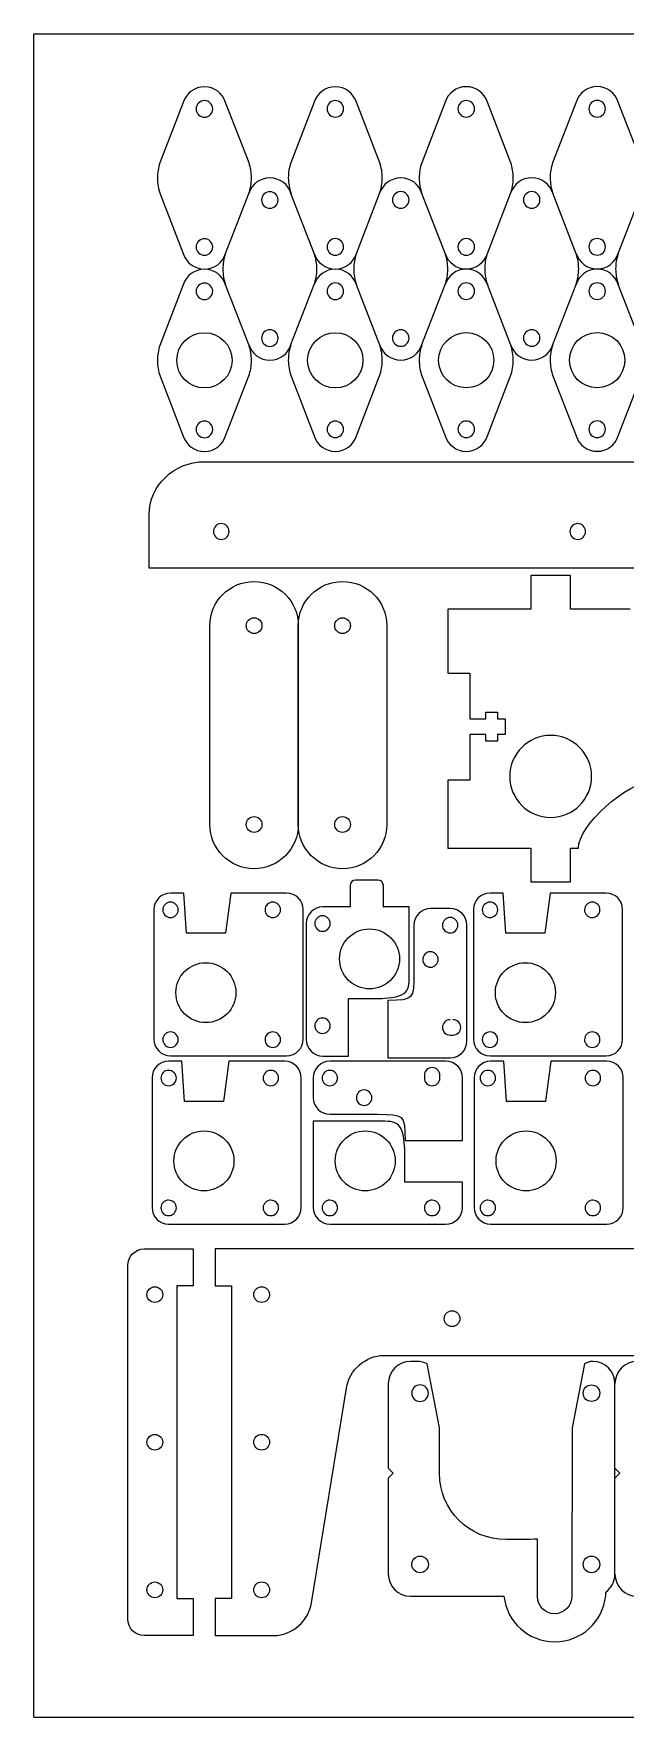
# Model space of a CAD drawing. Header units: millimetres. Extents: x 0 to 610, y -305 to 0.
# Drawn here: x 0 to 107, y -304.8 to 0 of the extents above; entities that cross this region are included whole.
import ezdxf

# ---------------------------------------------------------------- set-up
doc = ezdxf.new("R2010")
doc.units = ezdxf.units.MM
doc.layers.add('CUTS', color=1, linetype='Continuous', true_color=0xff0000)
doc.layers.add('laser bed referance', color=3, linetype='Continuous', lineweight=25, true_color=0x00ff00)

msp = doc.modelspace()

# ---------------------------------------------------------------- linework, layer by layer
at = {"layer": 'CUTS', "color": 1, "lineweight": 25, "true_color": 0xff0000}
msp.add_line((20, -220), (28.82, -220), dxfattribs=at)
for points in [[(27.06, -12.43), (22.82, -23.41)], [(38.94, -23.41), (34.7, -12.43)], [(50.73, -12.41), (46.49, -23.4)], [(62.61, -23.4), (58.37, -12.42)], [(74.41, -12.4), (70.17, -23.39)], [(86.29, -23.39), (82.05, -12.41)], [(98.09, -12.39), (93.85, -23.38)], [(109.96, -23.38), (105.73, -12.4)], [(22.87, -28.97), (27.06, -39.82), (27.06, -39.82)], [(34.7, -39.81), (38.9, -28.95)], [(50.77, -39.9), (46.53, -28.92)], [(58.37, -39.8), (62.57, -28.93)], [(74.45, -39.89), (70.21, -28.91)], [(82.05, -39.79), (86.25, -28.92)], [(98.13, -39.88), (93.89, -28.9)], [(105.73, -39.78), (109.92, -28.91)], [(27.06, -45.45), (22.82, -56.43), (22.82, -56.43)], [(38.94, -56.43), (34.7, -45.45)], [(46.53, -56.3), (50.73, -45.43)], [(62.61, -56.42), (58.37, -45.44)], [(70.21, -56.29), (74.41, -45.42)], [(86.29, -56.41), (82.05, -45.43)], [(93.89, -56.28), (98.09, -45.41)], [(109.96, -56.4), (105.73, -45.42)], [(22.87, -61.99), (27.06, -72.84)], [(34.7, -72.83), (38.9, -61.97)], [(46.54, -61.98), (50.73, -72.82)], [(58.37, -72.82), (62.57, -61.96)], [(70.22, -61.97), (74.41, -72.81)], [(82.05, -72.81), (86.25, -61.95)], [(93.89, -61.95), (98.09, -72.8)], [(105.73, -72.8), (109.92, -61.94)], [(30.88, -77.49), (262.79, -77.49), (262.79, -84.19), (262.79, -84.19)], [(232.26, -96.77), (224.66, -96.77), (20.88, -96.77)], [(107.9, -104.17), (97.1, -104.17), (97.1, -98.07), (89.9, -98.07), (89.9, -104.17), (74.9, -104.17), (74.9, -115.76), (78.9, -115.76), (78.9, -124.06), (81.76, -124.06), (81.76, -122.86), (83.86, -122.86), (83.86, -124.06), (85.25, -124.06), (85.25, -126.87), (83.86, -126.87), (83.86, -128.06), (81.76, -128.06), (81.76, -126.87), (78.9, -126.87), (78.9, -135.16), (74.9, -135.16), (74.9, -147.46), (89.9, -147.46), (89.9, -153.56), (97.1, -153.56), (97.1, -147.46), (98.51, -147.46), (98.51, -147.47)], [(31.86, -143.17), (31.86, -107.17)], [(47.86, -143.17), (47.86, -107.17), (47.86, -107.17)], [(47.86, -107.17), (47.86, -143.17), (47.86, -143.17)], [(63.86, -107.17), (63.86, -143.17)], [(57.24, -154.22), (57.24, -158.1), (52.3, -158.1)], [(62.25, -153.22), (58.24, -153.22)], [(63.23, -158.1), (63.24, -158.1), (63.24, -154.22)], [(27.61, -162.83), (27.14, -155.58), (24.74, -155.58)], [(45.74, -155.58), (35.64, -155.58), (34.68, -162.83), (27.61, -162.83), (27.61, -162.83)], [(67.92, -170.5), (67.92, -158.1), (63.23, -158.1), (63.23, -158.1)], [(75.35, -158.4), (71.76, -158.4)], [(85.39, -162.83), (84.93, -155.58), (82.53, -155.58)], [(103.52, -155.58), (93.43, -155.58), (92.47, -162.83), (85.39, -162.83), (85.39, -162.83)], [(21.74, -158.58), (21.74, -182.05)], [(48.74, -182.05), (48.74, -158.58)], [(49.3, -161.1), (49.3, -182.1)], [(68.76, -161.4), (68.76, -169.98), (68.76, -169.98)], [(78.35, -182.39), (78.35, -161.4)], [(79.53, -158.58), (79.53, -182.05)], [(106.52, -182.05), (106.52, -158.58)], [(52.3, -185.1), (56.91, -185.1), (56.91, -174.69), (60.74, -174.69)], [(64.04, -175), (64.04, -185.39), (75.35, -185.39)], [(75.31, -181.3), (75.82, -181.3), (75.82, -181.3)], [(24.74, -185.05), (45.74, -185.05)], [(82.53, -185.05), (103.52, -185.05)], [(27.27, -193.29), (26.8, -186.04), (24.4, -186.04)], [(45.4, -186.04), (35.3, -186.04), (34.34, -193.29), (27.27, -193.29), (27.27, -193.29)], [(74.56, -186.04), (53.56, -186.04)], [(70.66, -188.56), (70.66, -189.07)], [(73.46, -189.08), (73.46, -188.57), (73.46, -188.57)], [(85.51, -193.29), (85.04, -186.04), (82.64, -186.04)], [(103.64, -186.04), (93.55, -186.04), (92.58, -193.29), (85.51, -193.29), (85.51, -193.29)], [(21.4, -189.04), (21.4, -212.51)], [(48.39, -212.51), (48.39, -189.04)], [(50.56, -189.04), (50.56, -192.63)], [(67.16, -200.35), (77.56, -200.35), (77.56, -189.04)], [(79.64, -189.04), (79.64, -212.51)], [(106.64, -212.51), (106.64, -189.04)], [(50.56, -196.89), (50.56, -212.51)], [(62.96, -196.89), (50.56, -196.89), (50.56, -196.89)], [(53.56, -195.63), (62.15, -195.63), (62.15, -195.63)], [(77.56, -212.51), (77.56, -207.9), (67.15, -207.9), (67.15, -204.08)], [(24.4, -215.51), (45.4, -215.51)], [(53.56, -215.51), (74.56, -215.51)], [(82.64, -215.51), (103.64, -215.51)], [(28.82, -220), (28.82, -226.7), (25.87, -226.7), (25.87, -283.3), (28.82, -283.3), (28.82, -290), (20, -290)], [(264.73, -220), (32.82, -220), (32.82, -226.7), (32.82, -226.7)], [(17, -287), (17, -223)], [(32.82, -226.7), (35.77, -226.7), (35.77, -283.3), (32.82, -283.3), (32.82, -290), (32.82, -290), (43.44, -290)], [(63.35, -239.28), (70.95, -239.28), (274.73, -239.28)], [(69.38, -240.37), (68.13, -240.37)], [(73.38, -260.62), (73.38, -252.38), (71.15, -240.79)], [(99.61, -240.79), (97.37, -252.41), (97.35, -282.87)], [(50.22, -284.05), (56.57, -245.23)], [(64.13, -244.37), (64.13, -259.72), (65.01, -260.61), (64.13, -261.49), (64.13, -278.87)], [(105.13, -278.87), (105.13, -244.37)], [(105.13, -259.72), (106.01, -260.61), (105.13, -261.49)], [(91.14, -282.94), (91.14, -272.56)], [(68.13, -282.87), (85.05, -282.87)], [(103.45, -282.78), (103.45, -282.13)]]:
    msp.add_lwpolyline(points, dxfattribs=at)
for points in [[(30.88, -9.62), (29.09, -9.62), (27.57, -10.8), (27.06, -12.43)], [(30.88, -12.12), (30.05, -12.12), (29.38, -12.79), (29.38, -13.62)], [(34.7, -12.43), (34.19, -10.8), (32.68, -9.62), (30.88, -9.62)], [(32.38, -13.62), (32.38, -12.79), (31.71, -12.12), (30.88, -12.12)], [(54.55, -9.61), (52.76, -9.61), (51.24, -10.79), (50.73, -12.41)], [(54.55, -12.11), (53.72, -12.11), (53.05, -12.78), (53.05, -13.61)], [(58.37, -12.42), (57.86, -10.79), (56.34, -9.61), (54.55, -9.61)], [(56.05, -13.61), (56.05, -12.78), (55.38, -12.11), (54.55, -12.11)], [(78.23, -9.6), (76.44, -9.6), (74.92, -10.78), (74.41, -12.4)], [(78.23, -12.1), (77.4, -12.1), (76.73, -12.77), (76.73, -13.6)], [(82.05, -12.41), (81.54, -10.78), (80.02, -9.6), (78.23, -9.6)], [(79.73, -13.6), (79.73, -12.77), (79.06, -12.1), (78.23, -12.1)], [(101.91, -9.59), (100.11, -9.59), (98.6, -10.77), (98.09, -12.39)], [(101.91, -12.09), (101.08, -12.09), (100.41, -12.76), (100.41, -13.59)], [(105.73, -12.4), (105.22, -10.77), (103.7, -9.59), (101.91, -9.59)], [(103.41, -13.59), (103.41, -12.76), (102.74, -12.09), (101.91, -12.09)], [(29.38, -13.62), (29.38, -14.45), (30.05, -15.12), (30.88, -15.12)], [(30.88, -15.12), (31.71, -15.12), (32.38, -14.45), (32.38, -13.62)], [(53.05, -13.61), (53.05, -14.44), (53.72, -15.11), (54.55, -15.11)], [(54.55, -15.11), (55.38, -15.11), (56.05, -14.44), (56.05, -13.61)], [(76.73, -13.6), (76.73, -14.43), (77.4, -15.1), (78.23, -15.1)], [(78.23, -15.1), (79.06, -15.1), (79.73, -14.43), (79.73, -13.6)], [(100.41, -13.59), (100.41, -14.41), (101.08, -15.09), (101.91, -15.09)], [(101.91, -15.09), (102.74, -15.09), (103.41, -14.42), (103.41, -13.59)], [(22.82, -23.41), (22.54, -24.26), (22.38, -25.17), (22.38, -26.12)], [(39.38, -26.12), (39.38, -25.17), (39.23, -24.26), (38.94, -23.41)], [(46.49, -23.4), (46.2, -24.25), (46.05, -25.16), (46.05, -26.11)], [(63.05, -26.11), (63.05, -25.16), (62.89, -24.25), (62.61, -23.4)], [(70.17, -23.39), (69.88, -24.24), (69.73, -25.15), (69.73, -26.1)], [(86.73, -26.1), (86.73, -25.15), (86.57, -24.24), (86.29, -23.39)], [(93.85, -23.38), (93.56, -24.23), (93.41, -25.14), (93.41, -26.09)], [(22.38, -26.12), (22.38, -27.12), (22.55, -28.08), (22.87, -28.97)], [(42.71, -26.11), (40.92, -26.11), (39.4, -27.29), (38.89, -28.91)], [(38.9, -28.95), (39.21, -28.06), (39.38, -27.11), (39.38, -26.12)], [(46.53, -28.92), (46.03, -27.29), (44.51, -26.11), (42.71, -26.11)], [(46.05, -26.11), (46.05, -27.11), (46.22, -28.06), (46.54, -28.95)], [(66.39, -26.1), (64.6, -26.1), (63.08, -27.28), (62.57, -28.9)], [(62.57, -28.93), (62.88, -28.05), (63.05, -27.1), (63.05, -26.11)], [(70.21, -28.91), (69.7, -27.28), (68.19, -26.1), (66.39, -26.1)], [(69.73, -26.1), (69.73, -27.09), (69.9, -28.05), (70.22, -28.94)], [(90.07, -26.09), (88.28, -26.09), (86.76, -27.27), (86.25, -28.89)], [(86.25, -28.92), (86.56, -28.04), (86.73, -27.09), (86.73, -26.1)], [(93.89, -28.9), (93.38, -27.27), (91.86, -26.09), (90.07, -26.09)], [(93.41, -26.09), (93.41, -27.08), (93.58, -28.04), (93.89, -28.93)], [(42.71, -28.61), (41.88, -28.61), (41.21, -29.28), (41.21, -30.11)], [(41.21, -30.11), (41.21, -30.94), (41.88, -31.61), (42.71, -31.61)], [(44.21, -30.11), (44.21, -29.28), (43.54, -28.61), (42.71, -28.61)], [(42.71, -31.61), (43.54, -31.61), (44.21, -30.94), (44.21, -30.11)], [(66.39, -28.6), (65.56, -28.6), (64.89, -29.27), (64.89, -30.1)], [(64.89, -30.1), (64.89, -30.93), (65.56, -31.6), (66.39, -31.6)], [(67.89, -30.1), (67.89, -29.27), (67.22, -28.6), (66.39, -28.6)], [(66.39, -31.6), (67.22, -31.6), (67.89, -30.93), (67.89, -30.1)], [(90.07, -28.59), (89.24, -28.59), (88.57, -29.26), (88.57, -30.09)], [(88.57, -30.09), (88.57, -30.92), (89.24, -31.59), (90.07, -31.59)], [(91.57, -30.09), (91.57, -29.26), (90.9, -28.59), (90.07, -28.59)], [(90.07, -31.59), (90.9, -31.59), (91.57, -30.92), (91.57, -30.09)], [(30.88, -37.12), (30.05, -37.12), (29.38, -37.79), (29.38, -38.62)], [(29.38, -38.62), (29.38, -39.45), (30.05, -40.12), (30.88, -40.12)], [(32.38, -38.62), (32.38, -37.79), (31.71, -37.12), (30.88, -37.12)], [(30.88, -40.12), (31.71, -40.12), (32.38, -39.45), (32.38, -38.62)], [(54.55, -37.11), (53.72, -37.11), (53.05, -37.78), (53.05, -38.61)], [(53.05, -38.61), (53.05, -39.44), (53.72, -40.11), (54.55, -40.11)], [(56.05, -38.61), (56.05, -37.78), (55.38, -37.11), (54.55, -37.11)], [(54.55, -40.11), (55.38, -40.11), (56.05, -39.44), (56.05, -38.61)], [(78.23, -37.1), (77.4, -37.1), (76.73, -37.77), (76.73, -38.6)], [(76.73, -38.6), (76.73, -39.43), (77.4, -40.1), (78.23, -40.1)], [(79.73, -38.6), (79.73, -37.77), (79.06, -37.1), (78.23, -37.1)], [(78.23, -40.1), (79.06, -40.1), (79.73, -39.43), (79.73, -38.6)], [(101.91, -37.09), (101.08, -37.09), (100.41, -37.76), (100.41, -38.59)], [(100.41, -38.59), (100.41, -39.41), (101.08, -40.09), (101.91, -40.09)], [(103.41, -38.59), (103.41, -37.76), (102.74, -37.09), (101.91, -37.09)], [(101.91, -40.09), (102.74, -40.09), (103.41, -39.41), (103.41, -38.59)], [(27.06, -39.82), (27.57, -41.44), (29.09, -42.62), (30.88, -42.62)], [(30.88, -42.64), (29.09, -42.64), (27.57, -43.82), (27.06, -45.45)], [(30.88, -42.62), (32.68, -42.62), (34.19, -41.44), (34.7, -39.81)], [(34.7, -45.45), (34.19, -43.82), (32.68, -42.64), (30.88, -42.64)], [(34.65, -39.9), (34.37, -40.75), (34.21, -41.66), (34.21, -42.61)], [(34.21, -42.61), (34.21, -43.61), (34.38, -44.56), (34.7, -45.45)], [(50.73, -39.8), (51.24, -41.43), (52.76, -42.61), (54.55, -42.61)], [(50.73, -45.43), (51.04, -44.55), (51.21, -43.6), (51.21, -42.61)], [(54.55, -42.63), (52.76, -42.63), (51.24, -43.81), (50.73, -45.43)], [(51.21, -42.61), (51.21, -41.66), (51.06, -40.75), (50.77, -39.9)], [(54.55, -42.61), (56.34, -42.61), (57.86, -41.43), (58.37, -39.8)], [(58.37, -45.44), (57.86, -43.81), (56.34, -42.63), (54.55, -42.63)], [(58.33, -39.89), (58.05, -40.74), (57.89, -41.65), (57.89, -42.6)], [(57.89, -42.6), (57.89, -43.6), (58.06, -44.55), (58.38, -45.44)], [(74.41, -39.79), (74.92, -41.42), (76.44, -42.6), (78.23, -42.6)], [(74.41, -45.42), (74.72, -44.54), (74.89, -43.59), (74.89, -42.6)], [(78.23, -42.62), (76.44, -42.62), (74.92, -43.8), (74.41, -45.42)], [(74.89, -42.6), (74.89, -41.65), (74.74, -40.74), (74.45, -39.89)], [(78.23, -42.6), (80.02, -42.6), (81.54, -41.42), (82.05, -39.79)], [(82.05, -45.43), (81.54, -43.8), (80.02, -42.62), (78.23, -42.62)], [(82.01, -39.88), (81.72, -40.73), (81.57, -41.64), (81.57, -42.59)], [(81.57, -42.59), (81.57, -43.59), (81.74, -44.54), (82.06, -45.43)], [(98.09, -39.78), (98.6, -41.41), (100.11, -42.59), (101.91, -42.59)], [(98.09, -45.41), (98.4, -44.53), (98.57, -43.58), (98.57, -42.59)], [(101.91, -42.61), (100.11, -42.61), (98.6, -43.79), (98.09, -45.41)], [(98.57, -42.59), (98.57, -41.64), (98.41, -40.73), (98.13, -39.88)], [(101.91, -42.59), (103.7, -42.59), (105.22, -41.4), (105.73, -39.78)], [(105.73, -45.42), (105.22, -43.79), (103.7, -42.61), (101.91, -42.61)], [(105.69, -39.87), (105.4, -40.72), (105.25, -41.63), (105.25, -42.58)], [(105.25, -42.58), (105.25, -43.57), (105.42, -44.53), (105.74, -45.42)], [(30.88, -45.14), (30.05, -45.14), (29.38, -45.82), (29.38, -46.64)], [(32.38, -46.64), (32.38, -45.82), (31.71, -45.14), (30.88, -45.14)], [(54.55, -45.13), (53.72, -45.13), (53.05, -45.8), (53.05, -46.63)], [(56.05, -46.63), (56.05, -45.8), (55.38, -45.13), (54.55, -45.13)], [(78.23, -45.12), (77.4, -45.12), (76.73, -45.79), (76.73, -46.62)], [(79.73, -46.62), (79.73, -45.79), (79.06, -45.12), (78.23, -45.12)], [(101.91, -45.11), (101.08, -45.11), (100.41, -45.78), (100.41, -46.61)], [(103.41, -46.61), (103.41, -45.78), (102.74, -45.11), (101.91, -45.11)], [(29.38, -46.64), (29.38, -47.47), (30.05, -48.14), (30.88, -48.14)], [(30.88, -48.14), (31.71, -48.14), (32.38, -47.47), (32.38, -46.64)], [(53.05, -46.63), (53.05, -47.46), (53.72, -48.13), (54.55, -48.13)], [(54.55, -48.13), (55.38, -48.13), (56.05, -47.46), (56.05, -46.63)], [(76.73, -46.62), (76.73, -47.45), (77.4, -48.12), (78.23, -48.12)], [(78.23, -48.12), (79.06, -48.12), (79.73, -47.45), (79.73, -46.62)], [(100.41, -46.61), (100.41, -47.44), (101.08, -48.11), (101.91, -48.11)], [(101.91, -48.11), (102.74, -48.11), (103.41, -47.44), (103.41, -46.61)], [(25.88, -59.14), (25.88, -56.38), (28.12, -54.14), (30.88, -54.14)], [(30.88, -54.14), (33.64, -54.14), (35.88, -56.38), (35.88, -59.14)], [(42.71, -53.61), (41.88, -53.61), (41.21, -54.28), (41.21, -55.11)], [(44.21, -55.11), (44.21, -54.28), (43.54, -53.61), (42.71, -53.61)], [(49.55, -59.13), (49.55, -56.37), (51.79, -54.13), (54.55, -54.13)], [(54.55, -54.13), (57.31, -54.13), (59.55, -56.37), (59.55, -59.13)], [(66.39, -53.6), (65.56, -53.6), (64.89, -54.27), (64.89, -55.1)], [(67.89, -55.1), (67.89, -54.27), (67.22, -53.6), (66.39, -53.6)], [(73.23, -59.12), (73.23, -56.36), (75.47, -54.12), (78.23, -54.12)], [(78.23, -54.12), (80.99, -54.12), (83.23, -56.36), (83.23, -59.12)], [(90.07, -53.59), (89.24, -53.59), (88.57, -54.26), (88.57, -55.09)], [(91.57, -55.09), (91.57, -54.26), (90.9, -53.59), (90.07, -53.59)], [(96.91, -59.11), (96.91, -56.35), (99.14, -54.11), (101.91, -54.11)], [(101.91, -54.11), (104.67, -54.11), (106.91, -56.35), (106.91, -59.11)], [(22.82, -56.43), (22.54, -57.28), (22.38, -58.2), (22.38, -59.14)], [(38.89, -56.3), (39.4, -57.93), (40.92, -59.11), (42.71, -59.11)], [(39.38, -59.14), (39.38, -58.2), (39.23, -57.28), (38.94, -56.43)], [(41.21, -55.11), (41.21, -55.94), (41.88, -56.61), (42.71, -56.61)], [(42.71, -56.61), (43.54, -56.61), (44.21, -55.94), (44.21, -55.11)], [(42.71, -59.11), (44.51, -59.11), (46.03, -57.93), (46.53, -56.3)], [(46.49, -56.42), (46.2, -57.27), (46.05, -58.18), (46.05, -59.13)], [(62.57, -56.29), (63.08, -57.92), (64.6, -59.1), (66.39, -59.1)], [(63.05, -59.13), (63.05, -58.18), (62.89, -57.27), (62.61, -56.42)], [(64.89, -55.1), (64.89, -55.93), (65.56, -56.6), (66.39, -56.6)], [(66.39, -56.6), (67.22, -56.6), (67.89, -55.93), (67.89, -55.1)], [(66.39, -59.1), (68.19, -59.1), (69.7, -57.92), (70.21, -56.29)], [(70.17, -56.41), (69.88, -57.26), (69.73, -58.17), (69.73, -59.12)], [(86.25, -56.28), (86.76, -57.91), (88.28, -59.09), (90.07, -59.09)], [(86.73, -59.12), (86.73, -58.17), (86.57, -57.26), (86.29, -56.41)], [(88.57, -55.09), (88.57, -55.92), (89.24, -56.59), (90.07, -56.59)], [(90.07, -56.59), (90.9, -56.59), (91.57, -55.92), (91.57, -55.09)], [(90.07, -59.09), (91.86, -59.09), (93.38, -57.9), (93.89, -56.28)], [(93.85, -56.4), (93.56, -57.25), (93.41, -58.16), (93.41, -59.11)], [(22.38, -59.14), (22.38, -60.14), (22.55, -61.1), (22.87, -61.99)], [(30.88, -64.14), (28.12, -64.14), (25.88, -61.91), (25.88, -59.14)], [(35.88, -59.14), (35.88, -61.91), (33.64, -64.14), (30.88, -64.14)], [(38.9, -61.97), (39.21, -61.09), (39.38, -60.13), (39.38, -59.14)], [(46.05, -59.13), (46.05, -60.13), (46.22, -61.09), (46.54, -61.98)], [(54.55, -64.13), (51.79, -64.13), (49.55, -61.89), (49.55, -59.13)], [(59.55, -59.13), (59.55, -61.89), (57.31, -64.13), (54.55, -64.13)], [(62.57, -61.96), (62.88, -61.07), (63.05, -60.12), (63.05, -59.13)], [(69.73, -59.12), (69.73, -60.12), (69.9, -61.08), (70.22, -61.97)], [(78.23, -64.12), (75.47, -64.12), (73.23, -61.88), (73.23, -59.12)], [(83.23, -59.12), (83.23, -61.88), (80.99, -64.12), (78.23, -64.12)], [(86.25, -61.95), (86.56, -61.06), (86.73, -60.11), (86.73, -59.12)], [(93.41, -59.11), (93.41, -60.11), (93.58, -61.06), (93.89, -61.95)], [(101.91, -64.11), (99.14, -64.11), (96.91, -61.87), (96.91, -59.11)], [(106.91, -59.11), (106.91, -61.87), (104.67, -64.11), (101.91, -64.11)], [(27.06, -72.84), (27.57, -74.47), (29.09, -75.64), (30.88, -75.64)], [(30.88, -70.14), (30.05, -70.14), (29.38, -70.82), (29.38, -71.64)], [(29.38, -71.64), (29.38, -72.47), (30.05, -73.14), (30.88, -73.14)], [(32.38, -71.64), (32.38, -70.82), (31.71, -70.14), (30.88, -70.14)], [(30.88, -73.14), (31.71, -73.14), (32.38, -72.47), (32.38, -71.64)], [(30.88, -75.64), (32.68, -75.64), (34.19, -74.46), (34.7, -72.83)], [(50.73, -72.82), (51.24, -74.45), (52.76, -75.63), (54.55, -75.63)], [(54.55, -70.13), (53.72, -70.13), (53.05, -70.8), (53.05, -71.63)], [(53.05, -71.63), (53.05, -72.46), (53.72, -73.13), (54.55, -73.13)], [(56.05, -71.63), (56.05, -70.8), (55.38, -70.13), (54.55, -70.13)], [(54.55, -73.13), (55.38, -73.13), (56.05, -72.46), (56.05, -71.63)], [(54.55, -75.63), (56.34, -75.63), (57.86, -74.45), (58.37, -72.82)], [(74.41, -72.81), (74.92, -74.44), (76.44, -75.62), (78.23, -75.62)], [(78.23, -70.12), (77.4, -70.12), (76.73, -70.79), (76.73, -71.62)], [(76.73, -71.62), (76.73, -72.45), (77.4, -73.12), (78.23, -73.12)], [(79.73, -71.62), (79.73, -70.79), (79.06, -70.12), (78.23, -70.12)], [(78.23, -73.12), (79.06, -73.12), (79.73, -72.45), (79.73, -71.62)], [(78.23, -75.62), (80.02, -75.62), (81.54, -74.44), (82.05, -72.81)], [(98.09, -72.8), (98.6, -74.43), (100.11, -75.61), (101.91, -75.61)], [(101.91, -70.11), (101.08, -70.11), (100.41, -70.78), (100.41, -71.61)], [(100.41, -71.61), (100.41, -72.44), (101.08, -73.11), (101.91, -73.11)], [(103.41, -71.61), (103.41, -70.78), (102.74, -70.11), (101.91, -70.11)], [(101.91, -73.11), (102.74, -73.11), (103.41, -72.44), (103.41, -71.61)], [(101.91, -75.61), (103.7, -75.61), (105.22, -74.43), (105.73, -72.8)], [(20.88, -87.13), (20.88, -81.83), (25.38, -77.49), (30.88, -77.49)], [(20.88, -96.77), (20.88, -96.77), (20.88, -92.43), (20.88, -87.13)], [(33.93, -88.7), (33.14, -88.7), (32.5, -89.34), (32.5, -90.13)], [(32.5, -90.13), (32.5, -90.91), (33.14, -91.55), (33.93, -91.55)], [(35.35, -90.13), (35.35, -89.34), (34.71, -88.7), (33.93, -88.7)], [(33.93, -91.55), (34.71, -91.55), (35.35, -90.91), (35.35, -90.13)], [(98.4, -88.7), (97.61, -88.7), (96.97, -89.34), (96.97, -90.13)], [(96.97, -90.13), (96.97, -90.91), (97.61, -91.55), (98.4, -91.55)], [(99.82, -90.13), (99.82, -89.34), (99.19, -88.7), (98.4, -88.7)], [(98.4, -91.55), (99.19, -91.55), (99.82, -90.91), (99.82, -90.13)], [(31.86, -107.17), (31.86, -102.75), (35.44, -99.17), (39.86, -99.17)], [(39.86, -99.17), (44.28, -99.17), (47.86, -102.75), (47.86, -107.17)], [(47.86, -107.17), (47.86, -102.75), (51.44, -99.17), (55.86, -99.17)], [(55.86, -99.17), (60.28, -99.17), (63.86, -102.75), (63.86, -107.17)], [(38.44, -107.17), (38.44, -106.38), (39.07, -105.74), (39.86, -105.74)], [(39.86, -105.74), (40.65, -105.74), (41.29, -106.38), (41.29, -107.17)], [(54.44, -107.17), (54.44, -106.38), (55.08, -105.74), (55.86, -105.74)], [(55.86, -105.74), (56.65, -105.74), (57.29, -106.38), (57.29, -107.17)], [(39.86, -108.59), (39.07, -108.59), (38.44, -107.95), (38.44, -107.17)], [(41.29, -107.17), (41.29, -107.95), (40.65, -108.59), (39.86, -108.59)], [(55.86, -108.59), (55.08, -108.59), (54.44, -107.95), (54.44, -107.17)], [(57.29, -107.17), (57.29, -107.95), (56.65, -108.59), (55.86, -108.59)], [(93.5, -127.04), (89.41, -127.04), (86.1, -130.36), (86.1, -134.46)], [(100.9, -134.46), (100.9, -130.36), (97.58, -127.04), (93.5, -127.04)], [(86.1, -134.46), (86.1, -138.56), (89.41, -141.89), (93.5, -141.89)], [(93.5, -141.89), (97.58, -141.89), (100.9, -138.56), (100.9, -134.46)], [(98.51, -147.47), (98.51, -143.45), (107.15, -135.36), (112.1, -135.36)], [(39.86, -151.17), (35.44, -151.17), (31.86, -147.58), (31.86, -143.17)], [(38.44, -143.17), (38.44, -142.38), (39.07, -141.74), (39.86, -141.74)], [(39.86, -144.59), (39.07, -144.59), (38.44, -143.95), (38.44, -143.17)], [(39.86, -141.74), (40.65, -141.74), (41.29, -142.38), (41.29, -143.17)], [(41.29, -143.17), (41.29, -143.95), (40.65, -144.59), (39.86, -144.59)], [(47.86, -143.17), (47.86, -147.58), (44.28, -151.17), (39.86, -151.17)], [(55.86, -151.17), (51.44, -151.17), (47.86, -147.58), (47.86, -143.17)], [(54.44, -143.17), (54.44, -142.38), (55.08, -141.74), (55.86, -141.74)], [(55.86, -144.59), (55.08, -144.59), (54.44, -143.95), (54.44, -143.17)], [(55.86, -141.74), (56.65, -141.74), (57.29, -142.38), (57.29, -143.17)], [(57.29, -143.17), (57.29, -143.95), (56.65, -144.59), (55.86, -144.59)], [(63.86, -143.17), (63.86, -147.58), (60.28, -151.17), (55.86, -151.17)], [(58.24, -153.22), (57.69, -153.22), (57.24, -153.67), (57.24, -154.22)], [(63.24, -154.22), (63.24, -153.67), (62.8, -153.22), (62.25, -153.22)], [(24.74, -155.58), (23.08, -155.58), (21.74, -156.92), (21.74, -158.58)], [(24.74, -157.21), (23.97, -157.21), (23.34, -157.84), (23.34, -158.61)], [(26.14, -158.62), (26.14, -157.85), (25.52, -157.22), (24.74, -157.21)], [(43.24, -157.21), (42.47, -157.21), (41.84, -157.84), (41.84, -158.61)], [(44.64, -158.62), (44.64, -157.85), (44.01, -157.22), (43.24, -157.21)], [(48.74, -158.58), (48.74, -156.92), (47.39, -155.58), (45.74, -155.58)], [(52.3, -158.1), (50.65, -158.1), (49.3, -159.44), (49.3, -161.1)], [(71.76, -158.4), (70.11, -158.4), (68.76, -159.74), (68.76, -161.4)], [(78.35, -161.4), (78.35, -159.74), (77.01, -158.4), (75.35, -158.4)], [(82.53, -155.58), (80.87, -155.58), (79.53, -156.92), (79.53, -158.58)], [(82.53, -157.21), (81.76, -157.21), (81.13, -157.84), (81.13, -158.61)], [(83.93, -158.62), (83.93, -157.85), (83.3, -157.22), (82.53, -157.21)], [(101.03, -157.21), (100.25, -157.21), (99.63, -157.84), (99.62, -158.61)], [(102.42, -158.62), (102.43, -157.85), (101.8, -157.22), (101.03, -157.21)], [(106.52, -158.58), (106.52, -156.92), (105.18, -155.58), (103.52, -155.58)], [(23.34, -158.61), (23.34, -159.38), (23.96, -160.01), (24.73, -160.01)], [(24.73, -160.01), (25.51, -160.02), (26.14, -159.39), (26.14, -158.62)], [(41.84, -158.61), (41.83, -159.38), (42.46, -160.01), (43.23, -160.01)], [(43.23, -160.01), (44.01, -160.02), (44.63, -159.39), (44.64, -158.62)], [(50.84, -161.09), (50.83, -161.87), (51.46, -162.5), (52.23, -162.5)], [(52.24, -159.7), (51.47, -159.7), (50.84, -160.32), (50.84, -161.09)], [(52.23, -162.5), (53, -162.5), (53.63, -161.88), (53.63, -161.1)], [(53.63, -161.1), (53.64, -160.33), (53.01, -159.7), (52.24, -159.7)], [(73.92, -161.39), (73.91, -162.17), (74.54, -162.79), (75.31, -162.8)], [(75.32, -160), (74.55, -159.99), (73.92, -160.62), (73.92, -161.39)], [(75.31, -162.8), (76.08, -162.8), (76.71, -162.17), (76.72, -161.4)], [(76.72, -161.4), (76.72, -160.63), (76.1, -160), (75.32, -160)], [(81.13, -158.61), (81.12, -159.38), (81.75, -160.01), (82.52, -160.01)], [(82.52, -160.01), (83.29, -160.02), (83.92, -159.39), (83.93, -158.62)], [(99.62, -158.61), (99.62, -159.38), (100.25, -160.01), (101.02, -160.01)], [(101.02, -160.01), (101.79, -160.02), (102.42, -159.39), (102.42, -158.62)], [(55.31, -167.5), (55.31, -164.5), (57.74, -162.07), (60.74, -162.07)], [(60.74, -162.07), (63.73, -162.07), (66.16, -164.5), (66.16, -167.5)], [(60.74, -172.92), (57.74, -172.92), (55.31, -170.49), (55.31, -167.5)], [(66.16, -167.5), (66.16, -170.49), (63.73, -172.92), (60.74, -172.92)], [(71.77, -166.2), (70.99, -166.19), (70.36, -166.82), (70.36, -167.59)], [(70.36, -167.59), (70.36, -168.36), (70.98, -168.99), (71.76, -169)], [(71.76, -169), (72.53, -169), (73.16, -168.37), (73.16, -167.6)], [(73.16, -167.6), (73.16, -166.83), (72.54, -166.2), (71.77, -166.2)], [(25.71, -173.61), (25.71, -170.62), (28.14, -168.19), (31.14, -168.19)], [(31.14, -168.19), (34.14, -168.19), (36.56, -170.62), (36.56, -173.61)], [(60.74, -174.69), (67.65, -174.69), (67.92, -173.63), (67.92, -170.5)], [(68.76, -169.98), (68.76, -174.79), (68.76, -175), (64.04, -175)], [(83.5, -173.61), (83.5, -170.62), (85.93, -168.19), (88.93, -168.19)], [(88.93, -168.19), (91.92, -168.19), (94.35, -170.62), (94.35, -173.61)], [(31.14, -179.04), (28.14, -179.04), (25.71, -176.61), (25.71, -173.61)], [(36.56, -173.61), (36.56, -176.61), (34.14, -179.04), (31.14, -179.04)], [(88.93, -179.04), (85.93, -179.04), (83.5, -176.61), (83.5, -173.61)], [(94.35, -173.61), (94.35, -176.61), (91.92, -179.04), (88.93, -179.04)], [(50.84, -179.59), (50.83, -180.36), (51.46, -180.99), (52.23, -181)], [(52.24, -178.2), (51.47, -178.19), (50.84, -178.82), (50.84, -179.59)], [(52.23, -181), (53, -181), (53.63, -180.37), (53.63, -179.6)], [(53.63, -179.6), (53.64, -178.83), (53.01, -178.2), (52.24, -178.2)], [(75.32, -178.5), (74.55, -178.49), (73.92, -179.12), (73.92, -179.89)], [(77.23, -179.9), (77.23, -179.13), (76.61, -178.5), (75.83, -178.5)], [(21.74, -182.05), (21.74, -183.7), (23.08, -185.05), (24.74, -185.05)], [(24.74, -180.71), (23.97, -180.71), (23.34, -181.34), (23.34, -182.11)], [(23.34, -182.11), (23.34, -182.88), (23.96, -183.51), (24.74, -183.51)], [(26.14, -182.12), (26.14, -181.35), (25.52, -180.72), (24.74, -180.71)], [(24.74, -183.51), (25.51, -183.52), (26.14, -182.89), (26.14, -182.12)], [(41.84, -182.11), (41.83, -182.88), (42.46, -183.51), (43.23, -183.51)], [(43.24, -180.71), (42.47, -180.71), (41.84, -181.34), (41.84, -182.11)], [(43.23, -183.51), (44.01, -183.52), (44.63, -182.89), (44.64, -182.12)], [(44.64, -182.12), (44.64, -181.35), (44.01, -180.72), (43.24, -180.71)], [(45.74, -185.05), (47.39, -185.05), (48.74, -183.7), (48.74, -182.05)], [(49.3, -182.1), (49.3, -183.75), (50.65, -185.1), (52.3, -185.1)], [(73.92, -179.89), (73.92, -180.66), (74.54, -181.29), (75.31, -181.3)], [(75.35, -185.39), (77.01, -185.39), (78.35, -184.05), (78.35, -182.39)], [(75.82, -181.3), (76.6, -181.3), (77.23, -180.67), (77.23, -179.9)], [(79.53, -182.05), (79.53, -183.7), (80.87, -185.05), (82.53, -185.05)], [(81.13, -182.11), (81.12, -182.88), (81.75, -183.51), (82.52, -183.51)], [(82.53, -180.71), (81.76, -180.71), (81.13, -181.34), (81.13, -182.11)], [(82.52, -183.51), (83.29, -183.52), (83.92, -182.89), (83.93, -182.12)], [(83.93, -182.12), (83.93, -181.35), (83.3, -180.72), (82.53, -180.71)], [(101.03, -180.71), (100.25, -180.71), (99.63, -181.34), (99.62, -182.11)], [(99.62, -182.11), (99.62, -182.88), (100.25, -183.51), (101.02, -183.51)], [(101.02, -183.51), (101.79, -183.52), (102.42, -182.89), (102.42, -182.12)], [(102.42, -182.12), (102.43, -181.35), (101.8, -180.72), (101.03, -180.71)], [(103.52, -185.05), (105.18, -185.05), (106.52, -183.7), (106.52, -182.05)], [(24.4, -186.04), (22.74, -186.04), (21.4, -187.38), (21.4, -189.04)], [(24.4, -187.68), (23.63, -187.67), (23, -188.3), (23, -189.07)], [(25.8, -189.08), (25.8, -188.31), (25.18, -187.68), (24.4, -187.68)], [(42.9, -187.68), (42.13, -187.67), (41.5, -188.3), (41.49, -189.07)], [(44.3, -189.08), (44.3, -188.31), (43.67, -187.68), (42.9, -187.68)], [(48.39, -189.04), (48.39, -187.38), (47.05, -186.04), (45.4, -186.04)], [(53.56, -186.04), (51.91, -186.04), (50.56, -187.38), (50.56, -189.04)], [(53.57, -187.68), (52.79, -187.67), (52.17, -188.3), (52.16, -189.07)], [(54.96, -189.08), (54.97, -188.31), (54.34, -187.68), (53.57, -187.68)], [(72.06, -187.17), (71.29, -187.16), (70.66, -187.79), (70.66, -188.56)], [(73.46, -188.57), (73.46, -187.8), (72.84, -187.17), (72.06, -187.17)], [(77.56, -189.04), (77.56, -187.38), (76.22, -186.04), (74.56, -186.04)], [(82.64, -186.04), (80.99, -186.04), (79.64, -187.38), (79.64, -189.04)], [(82.15, -187.68), (81.37, -187.67), (80.75, -188.3), (80.74, -189.07)], [(83.54, -189.08), (83.55, -188.31), (82.92, -187.68), (82.15, -187.68)], [(101.15, -187.68), (100.37, -187.67), (99.74, -188.3), (99.74, -189.07)], [(102.54, -189.08), (102.54, -188.31), (101.92, -187.68), (101.15, -187.68)], [(106.64, -189.04), (106.64, -187.38), (105.3, -186.04), (103.64, -186.04)], [(23, -189.07), (22.99, -189.84), (23.62, -190.47), (24.39, -190.47)], [(24.39, -190.47), (25.17, -190.48), (25.79, -189.85), (25.8, -189.08)], [(41.49, -189.07), (41.49, -189.84), (42.12, -190.47), (42.89, -190.47)], [(42.89, -190.47), (43.66, -190.48), (44.29, -189.85), (44.3, -189.08)], [(52.16, -189.07), (52.16, -189.84), (52.78, -190.47), (53.56, -190.47)], [(53.56, -190.47), (54.33, -190.48), (54.96, -189.85), (54.96, -189.08)], [(59.77, -191.23), (58.99, -191.23), (58.36, -191.85), (58.36, -192.63)], [(61.16, -192.64), (61.17, -191.86), (60.54, -191.24), (59.77, -191.23)], [(70.66, -189.07), (70.66, -189.84), (71.28, -190.47), (72.05, -190.47)], [(72.05, -190.47), (72.83, -190.48), (73.46, -189.85), (73.46, -189.08)], [(80.74, -189.07), (80.74, -189.84), (81.36, -190.47), (82.14, -190.47)], [(82.14, -190.47), (82.91, -190.48), (83.54, -189.85), (83.54, -189.08)], [(99.74, -189.07), (99.74, -189.84), (100.36, -190.47), (101.14, -190.47)], [(101.14, -190.47), (101.91, -190.48), (102.54, -189.85), (102.54, -189.08)], [(50.56, -192.63), (50.56, -194.29), (51.9, -195.63), (53.56, -195.63)], [(58.36, -192.63), (58.36, -193.4), (58.98, -194.03), (59.76, -194.03)], [(59.76, -194.03), (60.53, -194.03), (61.16, -193.41), (61.16, -192.64)], [(62.15, -195.63), (66.95, -195.63), (67.16, -195.63), (67.16, -200.35)], [(67.15, -204.08), (67.15, -197.17), (66.1, -196.89), (62.96, -196.89)], [(25.37, -204.08), (25.37, -201.08), (27.8, -198.65), (30.8, -198.65)], [(30.8, -198.65), (33.79, -198.65), (36.22, -201.08), (36.22, -204.08)], [(54.54, -204.08), (54.54, -201.08), (56.97, -198.65), (59.96, -198.65)], [(59.96, -198.65), (62.96, -198.65), (65.39, -201.08), (65.39, -204.08)], [(83.62, -204.08), (83.62, -201.08), (86.05, -198.65), (89.04, -198.65)], [(89.04, -198.65), (92.04, -198.65), (94.47, -201.08), (94.47, -204.08)], [(30.8, -209.5), (27.8, -209.5), (25.37, -207.07), (25.37, -204.08)], [(36.22, -204.08), (36.22, -207.07), (33.79, -209.5), (30.8, -209.5)], [(59.96, -209.5), (56.97, -209.5), (54.54, -207.07), (54.54, -204.08)], [(65.39, -204.08), (65.39, -207.07), (62.96, -209.5), (59.96, -209.5)], [(89.04, -209.5), (86.05, -209.5), (83.62, -207.07), (83.62, -204.08)], [(94.47, -204.08), (94.47, -207.07), (92.04, -209.5), (89.04, -209.5)], [(21.4, -212.51), (21.4, -214.16), (22.74, -215.51), (24.4, -215.51)], [(23, -212.57), (22.99, -213.35), (23.62, -213.97), (24.39, -213.98)], [(24.4, -211.18), (23.63, -211.17), (23, -211.8), (23, -212.57)], [(24.39, -213.98), (25.17, -213.98), (25.79, -213.35), (25.8, -212.58)], [(25.8, -212.58), (25.8, -211.81), (25.18, -211.18), (24.4, -211.18)], [(41.5, -212.57), (41.49, -213.35), (42.12, -213.97), (42.89, -213.98)], [(42.9, -211.18), (42.13, -211.17), (41.5, -211.8), (41.5, -212.57)], [(42.89, -213.98), (43.66, -213.98), (44.29, -213.35), (44.3, -212.58)], [(44.3, -212.58), (44.3, -211.81), (43.67, -211.18), (42.9, -211.18)], [(45.4, -215.51), (47.05, -215.51), (48.39, -214.16), (48.39, -212.51)], [(50.56, -212.51), (50.56, -214.16), (51.91, -215.51), (53.56, -215.51)], [(53.57, -211.18), (52.79, -211.17), (52.16, -211.8), (52.16, -212.57)], [(52.16, -212.57), (52.16, -213.35), (52.78, -213.97), (53.56, -213.98)], [(53.56, -213.98), (54.33, -213.98), (54.96, -213.35), (54.96, -212.58)], [(54.96, -212.58), (54.97, -211.81), (54.34, -211.18), (53.57, -211.18)], [(72.06, -211.18), (71.29, -211.17), (70.66, -211.8), (70.66, -212.57)], [(70.66, -212.57), (70.66, -213.35), (71.28, -213.97), (72.05, -213.98)], [(72.05, -213.98), (72.83, -213.98), (73.46, -213.35), (73.46, -212.58)], [(73.46, -212.58), (73.46, -211.81), (72.84, -211.18), (72.06, -211.18)], [(74.56, -215.51), (76.22, -215.51), (77.56, -214.16), (77.56, -212.51)], [(79.64, -212.51), (79.64, -214.16), (80.99, -215.51), (82.64, -215.51)], [(82.15, -211.18), (81.37, -211.17), (80.75, -211.8), (80.74, -212.57)], [(80.74, -212.57), (80.74, -213.35), (81.36, -213.97), (82.14, -213.98)], [(82.14, -213.98), (82.91, -213.98), (83.54, -213.35), (83.54, -212.58)], [(83.54, -212.58), (83.55, -211.81), (82.92, -211.18), (82.15, -211.18)], [(101.15, -211.18), (100.37, -211.17), (99.74, -211.8), (99.74, -212.57)], [(99.74, -212.57), (99.74, -213.35), (100.36, -213.97), (101.14, -213.98)], [(101.14, -213.98), (101.91, -213.98), (102.54, -213.35), (102.54, -212.58)], [(102.54, -212.58), (102.54, -211.81), (101.92, -211.18), (101.15, -211.18)], [(103.64, -215.51), (105.3, -215.51), (106.64, -214.16), (106.64, -212.51)], [(17, -223), (17, -221.35), (18.35, -220), (20, -220)], [(20.49, -228.28), (20.49, -227.49), (21.13, -226.85), (21.92, -226.85)], [(21.92, -229.7), (21.13, -229.7), (20.49, -229.06), (20.49, -228.28)], [(21.92, -226.85), (22.7, -226.85), (23.34, -227.49), (23.34, -228.28)], [(23.34, -228.28), (23.34, -229.06), (22.7, -229.7), (21.92, -229.7)], [(39.81, -228.27), (39.81, -227.48), (40.44, -226.85), (41.23, -226.85)], [(41.23, -229.7), (40.44, -229.7), (39.81, -229.06), (39.81, -228.27)], [(41.23, -226.85), (42.02, -226.85), (42.66, -227.48), (42.66, -228.27)], [(42.66, -228.27), (42.66, -229.06), (42.02, -229.7), (41.23, -229.7)], [(74.24, -232.64), (74.24, -231.85), (74.88, -231.21), (75.67, -231.21)], [(75.67, -231.21), (76.46, -231.21), (77.09, -231.85), (77.09, -232.64)], [(75.67, -234.06), (74.88, -234.06), (74.24, -233.42), (74.24, -232.64)], [(77.09, -232.64), (77.09, -233.42), (76.46, -234.06), (75.67, -234.06)], [(56.57, -245.23), (57, -241.95), (60.05, -239.28), (63.35, -239.28)], [(68.13, -240.37), (65.92, -240.37), (64.13, -242.16), (64.13, -244.37)], [(71.15, -240.79), (70.61, -240.52), (70.01, -240.37), (69.38, -240.37)], [(101.13, -240.37), (100.49, -240.37), (100.14, -240.52), (99.61, -240.79)], [(105.13, -244.37), (105.13, -242.16), (103.34, -240.37), (101.13, -240.37)], [(109.13, -240.37), (106.92, -240.37), (105.13, -242.16), (105.13, -244.37)], [(69.88, -244.62), (69.05, -244.62), (68.38, -245.29), (68.38, -246.12)], [(68.38, -246.12), (68.38, -246.95), (69.05, -247.62), (69.88, -247.62)], [(71.38, -246.12), (71.38, -245.29), (70.7, -244.62), (69.88, -244.62)], [(69.88, -247.62), (70.7, -247.62), (71.38, -246.95), (71.38, -246.12)], [(99.38, -246.12), (99.38, -245.29), (100.05, -244.62), (100.88, -244.62)], [(100.88, -247.62), (100.05, -247.62), (99.38, -246.95), (99.38, -246.12)], [(100.88, -244.62), (101.7, -244.62), (102.38, -245.29), (102.38, -246.12)], [(102.38, -246.12), (102.38, -246.95), (101.7, -247.62), (100.88, -247.62)], [(20.49, -255), (20.49, -254.21), (21.13, -253.58), (21.92, -253.58)], [(21.92, -256.42), (21.13, -256.42), (20.49, -255.79), (20.49, -255)], [(21.92, -253.58), (22.7, -253.58), (23.34, -254.21), (23.34, -255)], [(23.34, -255), (23.34, -255.79), (22.7, -256.42), (21.92, -256.42)], [(39.81, -255), (39.81, -254.21), (40.44, -253.57), (41.23, -253.57)], [(41.23, -256.42), (40.44, -256.42), (39.81, -255.78), (39.81, -255)], [(41.23, -253.57), (42.02, -253.57), (42.66, -254.21), (42.66, -255)], [(42.66, -255), (42.66, -255.78), (42.02, -256.42), (41.23, -256.42)], [(85.38, -272.62), (78.75, -272.62), (73.38, -267.25), (73.38, -260.62)], [(91.14, -272.56), (91.14, -272.56), (87.47, -272.62), (85.38, -272.62)], [(68.38, -277.12), (68.38, -276.29), (69.05, -275.62), (69.88, -275.62)], [(69.88, -278.62), (69.05, -278.62), (68.38, -277.95), (68.38, -277.12)], [(69.88, -275.62), (70.7, -275.62), (71.38, -276.29), (71.38, -277.12)], [(71.38, -277.12), (71.38, -277.95), (70.7, -278.62), (69.88, -278.62)], [(99.38, -277.12), (99.38, -276.29), (100.05, -275.62), (100.88, -275.62)], [(100.88, -278.62), (100.05, -278.62), (99.38, -277.95), (99.38, -277.12)], [(100.88, -275.62), (101.7, -275.62), (102.38, -276.29), (102.38, -277.12)], [(102.38, -277.12), (102.38, -277.95), (101.7, -278.62), (100.88, -278.62)], [(20.49, -281.73), (20.49, -280.94), (21.13, -280.3), (21.92, -280.3)], [(21.92, -280.3), (22.7, -280.3), (23.34, -280.94), (23.34, -281.73)], [(39.81, -281.72), (39.81, -280.93), (40.44, -280.3), (41.23, -280.3)], [(41.23, -280.3), (42.02, -280.3), (42.66, -280.93), (42.66, -281.72)], [(64.13, -278.87), (64.13, -281.08), (65.92, -282.87), (68.13, -282.87)], [(103.45, -282.13), (104.46, -281.4), (105.13, -280.21), (105.13, -278.87)], [(105.13, -278.87), (105.13, -281.08), (106.92, -282.87), (109.13, -282.87)], [(21.92, -283.15), (21.13, -283.15), (20.49, -282.51), (20.49, -281.73)], [(23.34, -281.73), (23.34, -282.51), (22.7, -283.15), (21.92, -283.15)], [(41.23, -283.14), (40.44, -283.14), (39.81, -282.51), (39.81, -281.72)], [(42.66, -281.72), (42.66, -282.51), (42.02, -283.14), (41.23, -283.14)], [(85.05, -282.87), (85.54, -287.51), (89.47, -291.12), (94.24, -291.12)], [(94.24, -286.04), (92.53, -286.04), (91.14, -284.65), (91.14, -282.94)], [(94.24, -291.12), (99.04, -291.12), (102.99, -287.47), (103.45, -282.78)], [(97.35, -282.87), (97.35, -284.58), (95.95, -286.04), (94.24, -286.04)], [(43.44, -290), (46.74, -290), (49.79, -287.32), (50.22, -284.05)], [(20, -290), (18.35, -290), (17, -288.65), (17, -287)]]:
    msp.add_open_spline(points, degree=3, dxfattribs=at)
at = {"layer": 'laser bed referance'}
for p, q in [((0, -304.8), (0, 0)), ((0, 0), (304.8, 0)), ((0, 0), (609.6, 0)), ((0, -304.8), (0, 0)), ((0, -304.8), (304.8, -304.8)), ((0, -304.8), (609.6, -304.8))]:
    msp.add_line(p, q, dxfattribs=at)

doc.saveas('drawing.dxf')
